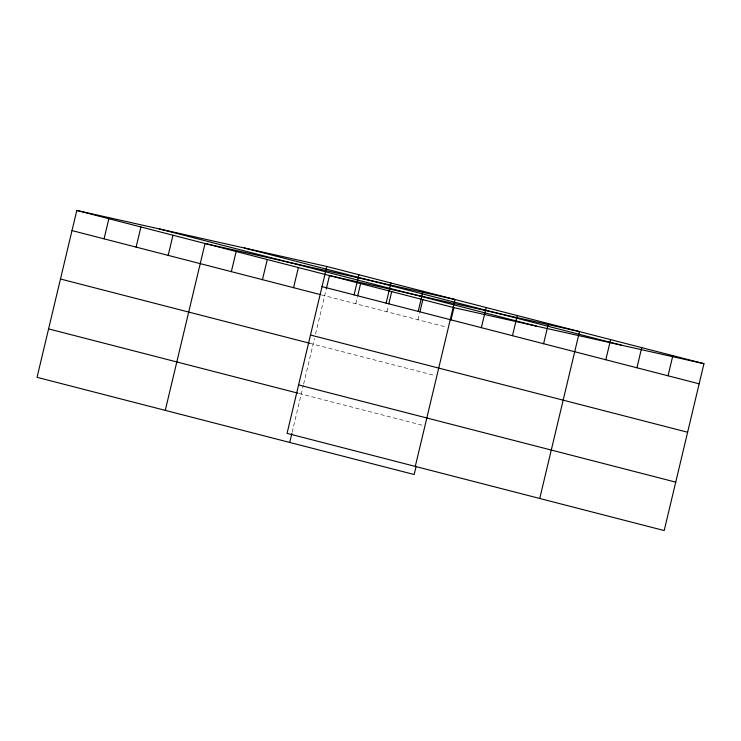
<?xml version="1.0" encoding="UTF-8"?>
<svg xmlns="http://www.w3.org/2000/svg" width="741" height="741" viewBox="0 0 741 741"><rect width="100%" height="100%" fill="white"/><g stroke="black" fill="none" stroke-linecap="round" stroke-linejoin="round"><path stroke-width="0.56" stroke-dasharray="3.71 2.78" d="M292.139 432.318L303.375 385.153M303.634 384.051L314.49 338.507M315.564 333.996L326.021 290.111M355.8 303.727L357.394 297.011M386.913 311.748L388.247 306.153M418.026 319.769L419.619 313.054M321.353 294.853L446.916 327.216M309.812 343.278L435.375 375.641M299.04 393.452L423.491 425.529"/><path stroke-width="1.11" d="M326.827 266.473L287.063 433.355L664.195 530.556L703.95 363.674L326.827 266.473L76.805 210.444L37.05 377.326L414.173 474.527L416.053 466.645M104.064 238.843L108.862 218.706M136.122 247.105L140.92 226.968M168.179 255.367L172.977 235.23M165.271 410.375L205.035 243.493L455.048 299.521L415.284 466.404M231.349 271.651L236.147 251.505M262.462 279.672L267.26 259.526M293.575 287.684L298.373 267.547M289.722 442.451L291.871 433.448M326.281 288.99L329.486 275.569L579.499 331.598L539.744 498.48M354.078 294.872L358.876 274.735M357.662 295.891L360.598 283.59M386.135 303.134L390.933 282.997M388.775 303.912L391.711 291.602M418.193 311.396L422.991 291.259M419.888 311.933L422.824 299.623M451 319.955L453.937 307.645L76.805 210.444M481.363 327.679L486.161 307.534M512.476 335.701L517.274 315.555M543.588 343.722L548.386 323.576M605.814 359.755L610.612 339.619M636.927 367.777L641.725 347.631M668.039 375.798L672.837 355.652M453.937 307.645L703.95 363.674M244.317 247.976L621.449 345.186M159.315 228.932L536.438 326.133M322.029 286.61L699.152 383.819M72.007 230.581L320.242 294.566M310.488 335.034L687.611 432.244M60.475 279.005L309.812 343.278M298.604 384.931L675.727 482.132M48.591 328.902L297.928 393.165"/></g></svg>
